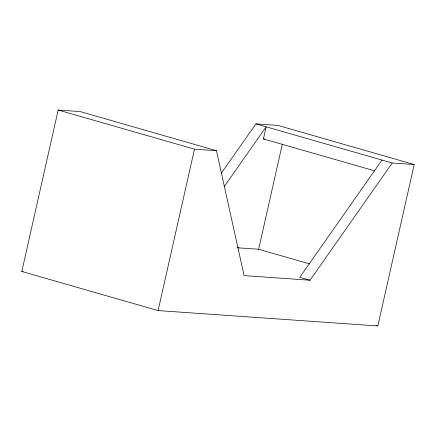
<?xml version="1.0" encoding="UTF-8"?>
<svg xmlns="http://www.w3.org/2000/svg" width="436" height="436" viewBox="0 0 436 436"><rect width="100%" height="100%" fill="white"/><g stroke="black" fill="none" stroke-linecap="round" stroke-linejoin="round"><path stroke-width="0.65" d="M21.8 271.465L58.179 110.041L80.153 111.578L216.452 150.698L244.095 275.607L310.012 280.223L392.226 162.999L414.2 164.536L377.821 325.959L158.099 310.585L21.8 271.465L23.157 271.557M158.099 310.585L194.478 149.161L216.452 150.698M374.693 170.858L263.42 138.921L266.151 126.816L224.458 186.259M237.511 247.784L258.641 249.267L282.299 144.289M221.248 173.326L255.927 123.879L277.901 125.415L414.2 164.536M382.007 160.067L299.794 277.285L310.012 280.223M263.42 138.921L264.739 139.013M255.927 123.879L392.226 162.999M58.179 110.041L194.478 149.161M258.641 249.267L309.696 263.916M237.587 247.512L238.868 247.882M375.865 325.398L377.167 325.768"/></g></svg>
